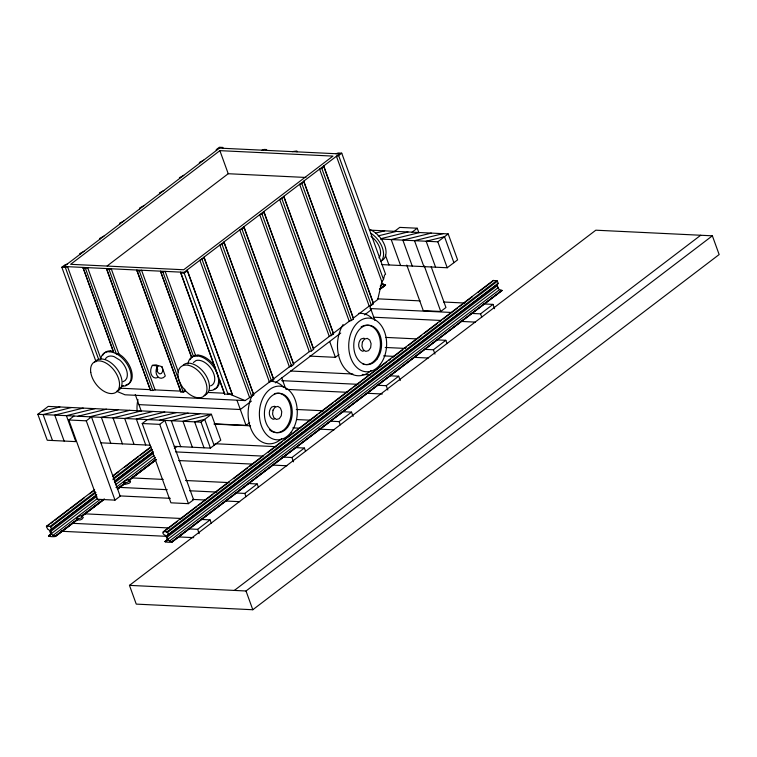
<?xml version="1.0" encoding="UTF-8"?>
<svg xmlns="http://www.w3.org/2000/svg" width="757" height="757" viewBox="0 0 757 757"><rect width="100%" height="100%" fill="white"/><g stroke="black" fill="none" stroke-linecap="round" stroke-linejoin="round"><path stroke-width="1.14" d="M157.144 371.394L156.803 367.221M83.355 517.438L81.879 519.245L79.996 519.993L77.261 519.86M124.602 483.117L124.413 483.95L125.388 484.31L129.031 483.326L130.318 482.351L130.507 481.528L129.532 481.159M336.042 153.728L338.247 152.999L341.738 153.169L385.578 274.28L384.547 275.065L383.515 279.532L381.84 281.699L377.724 299.554L373.315 302.904L373.447 303.756L371.375 305.326L369.17 306.065L353.368 318.101L353.5 318.943L351.428 320.523L349.223 321.252L331.755 334.556M379.815 289.448L385.568 285.039L383.042 284.017A2.526 1.542 52.7 0 1 381.556 282.124M158.005 377.402L155.847 378.017L153.756 377.535C149.801 374.885 149.981 369.047 152.365 365.385C162.197 363.284 154.494 368.593 158.26 372.851L159.85 373.901L161.44 373.447L162.5 371.649L162.679 369.104L161.903 366.662L158.961 365.801L157.352 366.199M157.73 365.64C155.346 369.302 155.157 375.141 159.121 377.79L161.213 378.273L163.37 377.658L165.291 376.021L161.903 366.662M189.988 359.717L191.124 358.156M191.701 357.37L160.484 271.157L191.559 357.493L191.89 357.105M193.385 362.518L196.016 360.559A14.799 9.037 52.7 0 1 212.187 370.353A14.799 9.037 52.7 0 1 210.522 385.881M96.025 361.685L61.837 267.24L64.941 264.874L67.146 264.136M219.88 150.652L70.647 264.307L183.705 269.757L332.929 156.103L219.88 150.652L228.226 173.722L305.951 177.469M107.153 265.934L228.226 173.722M218.82 378.027L180.592 272.123L180.724 272.965L184.216 273.135L187.329 270.769L187.197 269.927L232.607 395.362L187.329 270.769M249.479 397.226L199.895 260.257L204.163 257.948L204.04 257.096L253.746 394.917L245.069 400.576L125.019 394.794L116.71 391.312A18.651 11.383 52.7 0 0 116.55 368.337A18.651 11.383 52.7 0 0 94.53 362.385M222.047 244.331L224.119 242.751L223.987 241.909L273.57 378.869L273.703 379.721L271.621 381.301L269.426 382.03L219.842 245.06L222.047 244.331L271.621 381.301M241.994 229.134L244.066 227.554L243.934 226.712L293.517 363.682L293.65 364.524L291.577 366.104L289.373 366.833L239.789 229.873L241.994 229.134L291.577 366.104M309.32 351.645L259.736 214.676L261.941 213.938L264.013 212.367L263.89 211.515L313.464 348.485L313.597 349.337L311.524 350.907L309.32 351.645L293.517 363.682M329.276 336.449L279.693 199.479L283.96 197.17L283.837 196.328L333.421 333.288L333.544 334.14L329.276 336.449L313.464 348.485M349.223 321.252L299.64 184.292L301.844 183.554L303.917 181.973L303.784 181.131L353.368 318.101M369.17 306.065L319.586 169.095L321.791 168.357L323.864 166.786L323.731 165.934L373.315 302.904M381.84 281.699L336.43 156.264L338.634 155.535L341.738 153.169M100.747 358.837A19.739 12.046 52.7 0 1 109.595 351.702L110.626 350.917L113.408 351.466L113.626 352.563L82.977 267.42L113.408 351.466M94.833 408.648L66.408 415.669L75.804 441.624L47.246 440.243L37.85 414.297L48.211 406.405L211.383 414.268L220.779 440.214L210.418 448.106L174.29 446.365M68.802 419.984L86.279 420.826L91.465 416.88L120.174 496.176L114.988 500.122L97.502 499.279L68.802 419.984L73.978 416.038M123.154 385.521L122.114 386.307L125.52 385.89L128.274 384.329A19.739 12.046 52.7 0 0 117.42 354.361L113.427 352.469L109.595 351.702M188.02 363.985A19.739 12.046 52.7 0 1 190.849 357.9L193.603 356.329L197.009 355.922L198.041 355.128A19.739 12.046 52.7 0 1 213.285 364.363L214.761 366.511M142.231 423.523L159.708 424.365L164.894 420.419L193.603 499.715L188.417 503.66L170.931 502.818L142.231 423.523L147.407 419.577M394.577 231.33L399.753 227.384L417.239 228.226L418.839 232.636M412.054 232.172L417.239 228.226M95.656 495.75L51.372 529.408A2.006 1.221 52.7 0 0 50.738 531.433L51.485 533.505A2.526 1.542 52.7 0 0 52.971 535.407C62.159 537.413 42.543 536.779 50.407 535.284A2.526 1.542 52.7 0 0 50.549 533.467L49.801 531.386A2.006 1.221 52.7 0 0 47.644 529.228L46.451 526.266L94.616 489.675M112.481 476.068L151.031 446.706M46.404 526.74L49.224 524.592M51.107 523.163L52.981 521.724M54.864 520.296L68.972 509.556M70.855 508.117L84.018 498.097M89.657 493.801L94.36 490.214M113.171 475.888L118.811 471.592M124.451 467.296L138.559 456.556M140.442 455.118L150.785 447.245M46.65 526.2L50.17 526.37L95.306 491.993M113.181 478.386L151.731 449.024M51.372 529.408L50.833 526.957L95.969 492.58M112.897 479.683L152.394 449.601M180.724 272.965L224.564 394.075L228.056 394.246L229.097 393.46L232.21 394.766M51.608 529.096L96.745 494.718M114.61 481.111L153.169 451.74M114.373 481.414L153.018 452.061M50.738 531.433L96.811 496.337M114.676 482.729L153.236 453.367M48.58 535.757L97.568 498.418M115.433 484.811L153.983 455.44M48.495 535.975L51.325 533.827M48.751 536.221L50.634 534.783M37.85 414.297L201.021 422.16L211.383 414.268L182.957 421.289L192.354 447.236M380.714 239.051L437.83 241.805L448.191 233.913L457.588 259.869L447.217 267.76L381.954 264.609M52.971 535.407L99.99 499.601M115.982 487.423L155.478 457.342M380.222 286.165L383.042 284.017M55.214 536.079L77.782 518.886M81.548 516.019L103.179 499.544M117.278 488.804L124.801 483.08M128.567 480.212L155.838 459.442M379.645 288.985L385.285 284.689M59.68 532.937L73.789 522.198M75.672 520.759L77.545 519.33M82.248 515.754L89.771 510.019M91.654 508.59L103.879 499.279M117.988 488.53L124.564 483.524M130.213 479.219L155.601 459.887M379.408 289.429L385.531 285.124M55.46 536.316L78.037 519.122M81.794 516.265L104.362 499.071M117.534 489.041L125.056 483.316M128.813 480.449L156.084 459.679M379.891 289.231L385.54 284.925M55.384 536.543L77.952 519.349M81.718 516.482L104.286 499.298M117.449 489.268L124.971 483.543M129.674 479.957L156.008 459.906M177.469 446.441L174.309 448.163M253.623 394.066L291.861 364.94M369.066 306.613L372.52 303.983M251.381 401.096L240.329 409.518L138.928 404.626M275.33 382.853L340.726 333.052M364.581 314.884L371.129 309.897M214.231 423.844L246.063 425.377L249.621 422.671M309.471 356.083L335.408 357.332L338.966 354.626M406.783 265.064L423.277 310.625L440.763 311.468L445.949 307.522L431.197 266.776M163.209 531.821L493.28 280.431L497.292 280.904L498.238 283.553L167.922 535.019A2.006 1.221 52.7 0 0 167.288 537.054L168.035 539.126A2.526 1.542 52.7 0 0 169.53 541.028C178.737 543.062 159.027 542.324 166.966 540.895A2.526 1.542 52.7 0 0 167.108 539.079L166.351 537.006A2.006 1.221 52.7 0 0 164.203 534.839C159.084 530.543 169.738 530.572 168.007 535.029M163.891 531.641L177.062 521.62M179.882 519.463L196.811 506.575M198.694 505.146L212.793 494.397M214.676 492.968L228.784 482.228M233.487 478.642L247.586 467.902M249.469 466.473L263.578 455.723M268.281 452.147L282.38 441.397M284.263 439.968L298.372 429.228M300.245 427.79L317.174 414.902M319.057 413.473L333.165 402.724M335.048 401.295L351.967 388.407M353.85 386.969L367.959 376.229M369.842 374.791L386.761 361.903M388.644 360.474L390.527 359.036M392.41 357.607L402.752 349.725M404.635 348.296L406.509 346.867M408.392 345.429L421.554 335.408M424.384 333.26L437.546 323.23M439.429 321.801L441.303 320.362M443.186 318.934L457.294 308.184M459.177 306.755L472.34 296.725M477.979 292.429L492.088 281.689M166.729 531.991L496.8 280.601M167.382 532.568L497.453 281.188M168.158 534.707L498.229 283.326M167.288 537.054L497.358 285.663A2.006 1.221 52.7 0 1 497.992 283.638L498.087 283.638M165.13 541.369L498.115 287.736L497.358 285.663M165.054 541.596L167.874 539.448M165.3 541.832L168.12 539.684M169.53 541.028L499.601 289.638L502.042 290.433L171.934 542.154M171.773 541.69L501.844 290.31M172.019 541.927L502.09 290.546M188.228 528.888L197.634 529.332L210.067 519.87L211.241 523.106M235.38 492.968L244.785 493.422L257.219 483.95L258.392 487.196M282.541 457.058L291.937 457.512L304.371 448.04L305.554 451.286M330.866 421.204L339.089 421.602L351.532 412.13L353.093 416.454M376.844 385.237L386.25 385.692L398.684 376.22L400.245 380.544M425.169 349.384L433.401 349.772L445.835 340.3L447.008 343.546M471.147 313.407L480.553 313.862L492.987 304.39L494.558 308.714M129.466 585.369L595.816 230.194L712.365 235.815L719.15 254.551L252.8 609.735L136.251 604.114L129.466 585.369L246.016 590.99L712.365 235.815M234.358 590.422L700.708 235.247M123.107 381.67L125.17 380.497L126.589 378.538A14.799 9.037 52.7 0 0 119.947 360.19L114.033 356.604A14.799 9.037 52.7 0 0 105.119 359.471M203.68 160.153L199.413 162.462L199.536 163.304M183.733 175.34L179.456 177.658L179.589 178.501M262.026 150.16L264.231 149.432L266.568 149.545L266.691 150.388M163.786 190.537L159.509 192.846L159.642 193.697M292.334 151.627L296.867 151.003L296.999 151.854M143.839 205.734L139.562 208.043L139.695 208.885M123.883 220.921L119.615 223.239L119.738 224.081M103.936 236.118L99.659 238.427L99.792 239.278M83.989 251.315L79.712 253.623L79.845 254.466M61.837 267.24L65.329 267.41L67.534 266.672L100.899 358.846M85.437 268.375L87.642 267.647L118.849 353.86L116.389 353.869L85.437 268.375L83.109 268.262M155.081 389.893L150.548 390.508L106.576 268.555L106.709 269.397L109.036 269.511L111.241 268.782L155.081 389.893L180.724 391.123L180.857 391.975L183.185 392.088L185.389 391.35L184.585 389.126M180.724 391.123L136.885 270.012L137.017 270.864L139.345 270.978L141.55 270.24L178.548 372.463M162.944 272.113L165.149 271.375L195.571 355.43L193.461 356.415L162.944 272.113L160.616 272M493.28 280.431L493.025 280.97M364.051 350.803L362.452 351.239C357.588 349.223 357.683 342.287 361.108 338.947L363.947 338.199L364.562 338.644M274.706 418.848L273.107 419.283C268.243 417.277 268.338 410.332 271.763 407.001L274.602 406.244L275.217 406.689M375.576 233.099L384.67 230.857M378.131 235.91L396.327 231.415M380.686 238.72L407.976 231.973M419.633 232.541L391.208 239.562L400.604 265.508M431.291 233.099L402.856 240.12L412.253 266.076M442.949 233.658L414.514 240.688L423.911 266.634M41.531 411.496L59.869 406.963M71.527 407.521L43.092 414.543L52.488 440.498M83.175 408.089L54.75 415.11L64.146 441.057M78.056 416.227L106.491 409.206M89.714 416.795L118.149 409.774M129.797 410.332L101.372 417.353L110.768 443.309M141.455 410.89L113.03 417.921L122.426 443.867M153.113 411.458L124.678 418.479L134.074 444.435M164.771 412.016L136.336 419.037L145.732 444.993M147.994 419.605L176.419 412.584M159.651 420.163L188.077 413.142M199.734 413.7L171.3 420.722L180.696 446.677M194.634 355.544L198.041 355.128M125.624 385.218L129.305 383.534L131.207 380.932A19.739 12.046 52.7 0 0 122.35 356.462L118.461 353.566M369.52 230.119L448.191 233.913M377.809 298.845L420.116 300.879M443.621 302.015L464.779 303.037M483.591 303.935L492.987 304.39M370.069 308.544L451.172 312.452M373.201 317.192L441.369 320.476M460.18 321.384L475.453 322.113M385.89 337.414L416.454 338.89M436.429 339.855L445.835 340.3M385.209 347.454L405.194 348.419M383.638 355.875L394.217 356.386M414.202 357.351L428.301 358.033M290.556 371.006L352.847 374.005M362.243 374.46L370.476 374.857M390.451 375.822L398.684 376.22M157.816 365.896L152.365 365.385M281.642 380.648L358.042 384.329M285.947 389.353L347.066 392.296M367.05 393.262L382.323 394M119.417 388.171L150.425 389.666M183.052 391.237L185.389 391.35M208.355 392.457L224.432 393.233L224.564 394.075M229.097 393.46L227.933 393.403L245.069 400.576M296.29 409.471L323.324 410.767M342.126 411.676L351.532 412.13M296.782 419.558L310.881 420.239M214.117 424.081L250.548 425.831M292.864 427.875L299.914 428.216M318.716 429.115L333.998 429.853M215.054 443.734L276.163 446.677M296.148 447.642L304.371 448.04M100.861 442.826L150.16 445.201M175.586 451.901L262.556 456.093M178.718 460.559L252.762 464.126M272.738 465.091L286.846 465.763M132.636 477.951L163.2 479.418M185.531 480.496L229.011 482.597M247.823 483.496L257.219 483.95M119.029 487.366L167.212 489.684M189.543 490.763L216.578 492.069M119.805 495.901L170.344 498.333M192.675 499.412L205.611 500.036M225.586 501.002L239.695 501.683M84.311 513.804L181.86 518.507M200.662 519.416L210.067 519.87M71.877 523.276L169.426 527.979M60.901 531.244L166.682 536.344M178.434 536.912L193.716 537.65M50.17 526.37L50.833 526.957M480.553 313.862L481.726 317.107M453.907 262.67L444.51 236.714L426.172 241.246L435.568 267.193M437.83 241.805L447.217 267.76M424.27 265.906L440.763 311.468M433.401 349.772L434.963 354.106M385.417 255.223L388.947 264.95M338.634 155.535L383.515 279.532M323.864 166.786L373.447 303.756M321.791 168.357L371.375 305.326M369.662 305.866L374.952 320.476M386.25 385.692L387.811 390.016M303.917 181.973L353.5 318.943M301.844 183.554L351.428 320.523M283.96 197.17L333.544 334.14M281.888 198.75L331.471 335.72M329.673 341.473L335.408 357.332M264.013 212.367L313.597 349.337M339.089 421.602L340.272 424.847M261.941 213.938L311.524 350.907M244.066 227.554L293.65 364.524M281.774 377.942L285.607 388.521M224.119 242.751L273.703 379.721M291.937 457.512L293.508 461.836M204.163 257.948L253.746 394.917M202.091 259.519L251.674 396.488M237.036 400.434L246.063 425.377M184.216 273.135L228.056 394.246M224.432 393.233L219.492 379.579L219.549 381.66A19.739 12.046 52.7 0 1 213.976 389.316M244.785 493.422L245.959 496.668M214.099 445.305L204.702 419.359L194.615 421.848L204.012 447.803M201.021 422.16L210.418 448.106M139.345 270.978L183.185 392.088M137.017 270.864L180.857 391.975M246.016 590.99L252.8 609.735M156.936 367.486L157.711 369.634M109.036 269.511L152.886 390.621M106.709 269.397L150.548 390.508M159.708 424.365L188.417 503.66M197.634 529.332L199.195 533.666M135.266 394.539L141.218 410.975M65.329 267.41L98.656 359.461M86.279 420.826L114.988 500.122M222.984 148.287L222.861 147.435L219.36 147.265L216.247 149.64L216.379 150.482M371.006 236.421A14.799 9.037 52.7 0 1 378.945 257.853M370.561 233.09A18.651 11.383 52.7 0 1 380.818 261.411M369.284 229.409A18.651 11.383 52.7 0 1 384.528 244.956A18.651 11.383 52.7 0 1 381.66 260.616M183.241 365.054A18.651 11.383 52.7 0 1 204.92 373.863A18.651 11.383 52.7 0 1 204.116 395.495M197.009 355.922A19.739 12.046 52.7 0 1 217.259 373.892A19.739 12.046 52.7 0 1 209.528 390.517M102.574 355.506A19.739 12.046 52.7 0 1 110.626 350.917M137.121 411.146A26.873 18.934 -87.2 0 1 137.944 399.545M269.123 381.462A31.245 22.019 -87.2 0 1 283.818 387.414M281.755 438.577A31.245 22.019 -87.2 0 1 253.803 434.3A31.245 22.019 -87.2 0 1 252.687 394.416M274.327 393.763A19.739 13.91 -87.2 0 1 291.085 412.726A19.739 13.91 -87.2 0 1 273.665 432.171M272.794 431.859A19.739 13.91 -87.2 0 1 269.52 429.777M358.468 313.417A31.245 22.019 -87.2 0 1 371.611 317.855M371.1 370.523A31.245 22.019 -87.2 0 1 342.609 365.394A31.245 22.019 -87.2 0 1 343.091 324.516M364.571 325.453A19.739 13.91 -87.2 0 1 380.421 343.385A19.739 13.91 -87.2 0 1 365.716 364.6M364.808 364.524A19.739 13.91 -87.2 0 1 363.01 364.126M361.07 326.996A19.739 13.91 -87.2 0 1 363.672 325.718M499.601 289.638A2.526 1.542 52.7 0 1 498.115 287.736M273.031 410.114L272.577 414.145L273.864 417.713L276.409 419.444L279.248 418.687L281.282 415.735L281.746 411.704L280.459 408.137L277.904 406.405L275.075 407.152L273.031 410.114M362.385 342.069L361.922 346.1L363.209 349.658L365.763 351.399L368.593 350.642L370.637 347.69L371.091 343.659L369.804 340.092L367.259 338.36L364.42 339.108L362.385 342.069M76.93 517.589L76.731 518.413L77.706 518.782L79.476 518.545L81.359 517.797L82.825 515.99L80.091 515.858L76.93 517.589M124.082 481.67L123.893 482.502L126.627 482.635L129.797 480.913L129.986 480.08L127.242 479.947L124.082 481.67M219.492 148.117L64.042 266.502L184.083 272.293L339.543 153.898L219.492 148.117M178.179 376.589A18.651 11.383 52.7 0 0 201.617 397.397A18.651 11.383 52.7 0 0 197.643 370.324A18.651 11.383 52.7 0 0 178.179 376.589M90.764 372.378A18.651 11.383 52.7 0 0 114.203 393.176A18.651 11.383 52.7 0 0 110.229 366.114A18.651 11.383 52.7 0 0 90.764 372.378M290.943 432.398A26.873 18.934 -87.2 0 0 284.272 387.206A26.873 18.934 -87.2 0 0 259.765 419.34A26.873 18.934 -87.2 0 0 290.943 432.398M287.594 427.241A19.739 13.91 -87.2 0 0 282.692 394.047A19.739 13.91 -87.2 0 0 264.695 417.646A19.739 13.91 -87.2 0 0 287.594 427.241M380.288 364.354A26.873 18.934 -87.2 0 0 373.617 319.151A26.873 18.934 -87.2 0 0 349.109 351.295A26.873 18.934 -87.2 0 0 380.288 364.354M376.939 359.197A19.739 13.91 -87.2 0 0 372.037 326.002A19.739 13.91 -87.2 0 0 354.039 349.602A19.739 13.91 -87.2 0 0 376.939 359.197"/></g></svg>
